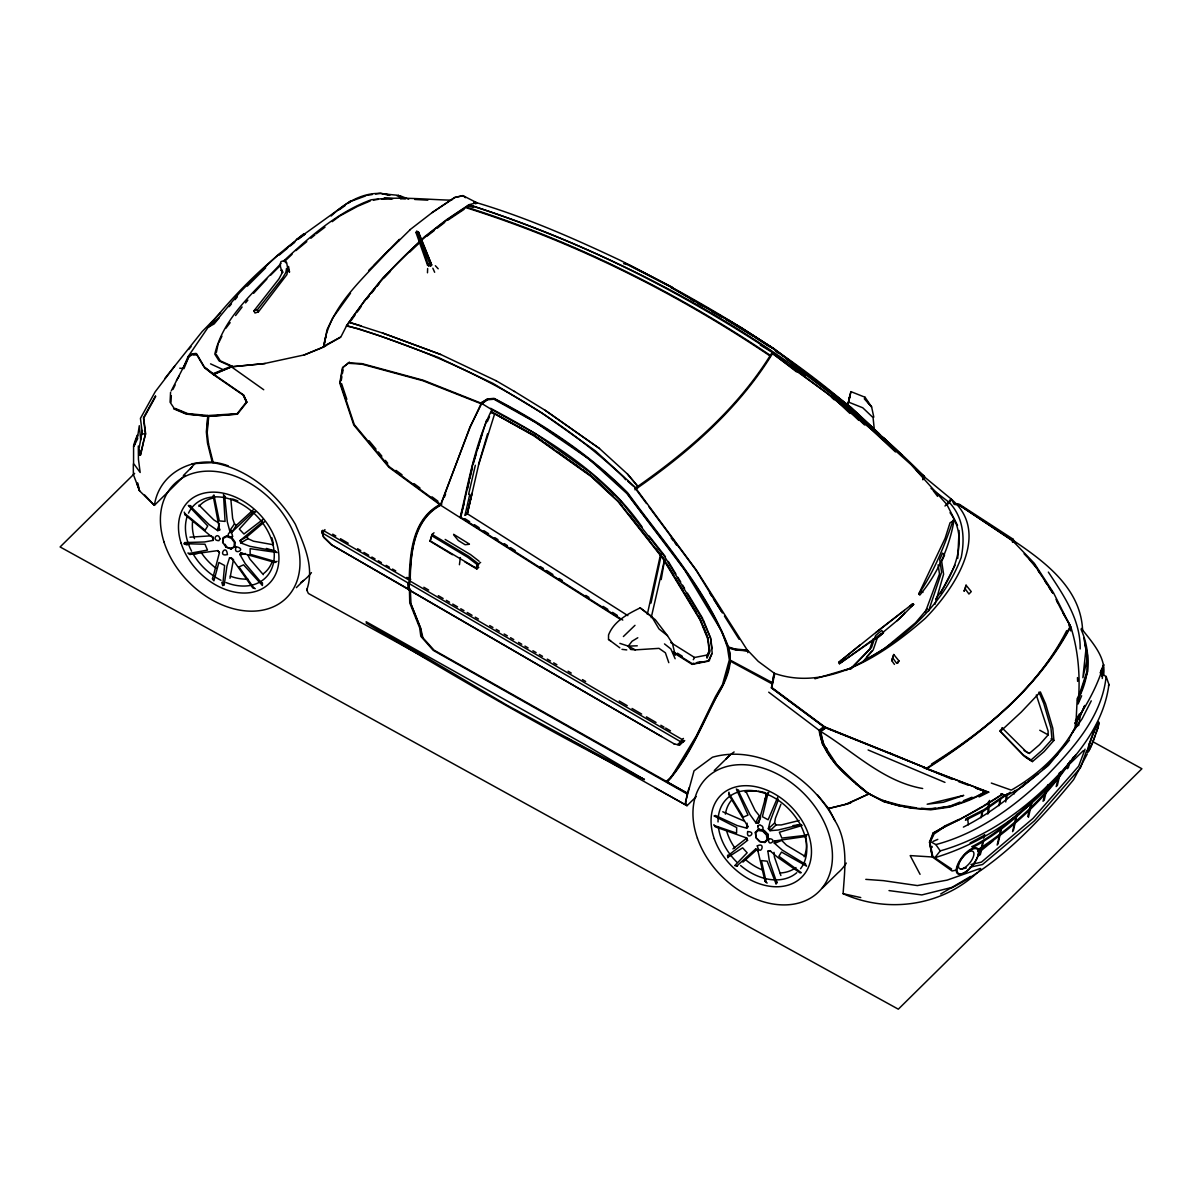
<?xml version="1.0" encoding="UTF-8"?>
<svg xmlns="http://www.w3.org/2000/svg" width="1202" height="1202" viewBox="0 0 1202 1202"><rect width="100%" height="100%" fill="white"/><g stroke="black" fill="none" stroke-linecap="round" stroke-linejoin="round"><path stroke-width="1.5" d="M619.826 647.818L608.512 639.404L608.543 634.957C613.891 621.164 627.699 614.027 640.17 607.881L651.499 616.295L658.981 628.916L667.501 635.723L672.459 643.506L675.269 655.24M932.106 847.395L932.106 846.403M931.385 842.136L935.847 844.6L940.264 850.896L934.856 857.687C992.086 840.393 1040.782 802.41 1075.94 754.601M977.391 872.562C941.346 906.143 887.812 913.7 843.098 893.687C844.781 869.091 848.657 842.767 834.879 820.56C812.958 778.385 760.851 743.542 712.455 757.23L694.035 770.828L685.44 802.215L687.048 805.686L696.289 796.565M142.452 430.481L138.711 450.044L140.243 455.288L139.627 450.149M714.078 815.963L715.415 815.497L737.232 825.579L746.773 828.193L747.975 826.691L728.667 794.567L728.983 792.148M957.739 558.404L959.076 530.458M170.564 392.288L170.083 402.219L174.365 408.635L187.016 413.909L208.337 416.343L237.545 413.984M171 402.129L171.315 395.638M768.814 792.479L766.756 793.53L758.297 823.415L756.028 822.994L756.088 821.898L759.213 815.587L755.141 810.524L745.931 791.427M1077.232 698.242L1075.805 726.414C1061.201 753.308 1037.762 775.11 1011.273 790.12L991.319 783.058M1102.73 668.207L1101.949 676.501M208.532 444.094L207.09 431.849L207.841 415.486L206.338 431.894L207.465 442.952L212.333 462.635L213.22 462.725C248.258 468.81 277.692 494.157 295.361 524.282C304.181 544.867 314.759 567.509 306.75 589.987L308.373 593.457L428.874 659.913M207.24 432.059L208.802 415.501L237.185 413.668L246.38 402.069L243.135 395.052L214.332 375.249L213.776 373.957L232.677 366.475L220.297 360.81L216.029 354.079M987.804 814.085L988.54 801.584M1005.728 802.004L1006.149 794.868M1076.752 726.293L1077.217 719.096M988.615 812.943L989.441 800.442M1006.66 799.075L1007.021 793.711M1075.7 727L1076.196 719.818M222.986 542.673L223.317 538.391L226.787 536.573L231.37 538.286L234.39 542.538L234.059 546.82L230.589 548.638M234.856 547L235.216 542.282L231.911 537.61L226.847 535.701L223.031 537.715L222.655 542.433L225.976 547.105L231.039 548.998L235.427 546.444M953.502 503.608L957.618 504.029L1012.475 540.464L1012.384 541.982M280.922 270.375L281.974 270.225L281.644 273.876L278.999 278.849L253.907 310.882L254.974 313.016L258.415 311.874L286.902 274.627L287.579 270.856L286.527 268.737L287.624 268.166L286.677 262.667L284.724 260.398L280.967 261.63L279.976 264.876L282.17 272.899M957.618 504.029L1012.955 541.095L1034.306 563.317L1053.523 592.826L1070.291 626.317C1038.303 687.183 983.957 732.198 926.487 768.243L825.248 727.676L771.399 687.845L774.133 673.12L758.252 661.385L748.2 650.883L735.339 649.441L728.172 647.427C705.995 589.761 663.249 542.688 627.294 493.286C588.664 454.371 542.327 424.411 494.127 398.779L487.636 399.274L480.379 403.451L422.834 380.703L361.562 364.086L348.174 363.289L342.45 367.797L339.775 383.047L353.779 425.027L388.817 467.202L440.308 504.99C413.443 519.309 410.618 552.439 409.927 579.499M1075.144 726.474L1075.595 722.147M213.19 540.374L212.844 537.715L213.19 540.374L204.565 541.967L184.627 542.583L184.086 543.875L187.181 544.972M806.557 866.191L805.34 864.238L782.217 850.039L774.253 843.053L774.464 840.979L805.911 836.442L807.188 834.473M774.253 843.053L775.335 843.098L775.56 840.964L774.464 840.979M758.297 823.415L760.626 817.615M805.34 864.238L805.43 863.427M1103.571 675.359C1106.531 657.284 1091.581 641.718 1081.379 628.421M848.597 402.339L850.069 394.572L848.131 403.692M1102.279 678.514L1103.361 666.945L1100.1 672.835M221.799 582.324L222.716 585.659L224.609 565.496L218.884 562.446L213.896 580.866M137.419 435.094C133.332 444.139 131.168 455.182 137.584 435.154M134.864 444.695L135.24 441.825M459.419 564.73L460.351 557.578M767.973 793.35L762.399 816.699L768.138 819.764L777.724 797.257M981.072 817.766L982.049 810.914M982.139 814.911L982.62 811.485M999.012 805.671L999.974 798.834M1000.064 802.831L1000.56 799.405M1014.203 793.921L1014.683 790.51M137.359 438.369L139.297 425.718L140.709 439.962M848.492 402.52L850.911 391.627L865.049 397.246L871.615 406.937L873.809 417.169M774.133 673.12L771.639 687.965L774.839 673.481C829.35 692.217 886.159 652.611 925.33 618.294C953.532 589.686 992.041 533.553 951.368 499.236L947.086 505.125M212.604 539.878L213.115 536.858M709.315 651.078L709.541 649.726L706.671 657.028L709.315 651.078L707.497 638.262L699.925 619.706L662.813 558.479L617.918 501.444L590.993 476.413L534.004 435.905L492.189 412.391L534.635 435.62L542.117 440.939M806.257 835.285L781.871 838.094L779.377 832.25L802.11 825.489L800.878 824.542L778.205 830.011L769.986 830.702L768.348 828.689L774.599 823.039L775.41 818.277L780.909 804.273M661.19 579.589L664.616 559.771M1078.615 725.602L1080.808 712.816M341.293 380.148L341.879 376.767M342.48 373.371L343.066 369.991M222.956 585.359L224.188 585.134L226.953 566.082L229.552 557.773L232.241 558.765L229.552 557.773M229.988 578.282L233.488 559.336M286.527 268.737L285.836 272.508L282.801 277.602L257.363 309.755L253.907 310.882M364.687 300.485L346.822 325.321L340.902 336.876L323.759 346.251C329.183 306.285 364.071 278.368 389.193 249.61M323.804 346.717L327.004 329.754L332.654 318.049L350.518 293.213M1101.693 674.052L1106.14 676.501C1101.933 716.302 1073.942 747.539 1047.333 775.08C1015.735 805.851 979.059 833.076 935.847 844.6M410.288 593.848L410.513 602.803L420.46 627.91L421.827 636.594L434.072 650.177L687.409 793.26L685.621 802.605M482.663 402.099L480.379 403.451L487.141 398.989L494.052 398.373C542.628 423.6 588.95 453.845 627.669 492.805C663.609 542.207 706.265 589.326 728.427 646.976L728.667 647.968C733.881 665.097 725.212 682.631 716.482 696.98C701.517 725.993 689.062 757.786 667.2 782.126L666.178 781.555L670.896 777.769L696.454 735.759L715.581 696.409L722.477 684.599L729.344 659.898L727.36 647.112L721.936 631.696L684.434 569.643L626.873 493.511L589.055 459.044L535.626 422.488L493.962 399.229L487.321 399.8L481.476 403.977L469.817 427.371L440.713 505.186L441.855 504.059M746.773 828.193L747.103 823.16M953.997 520.481C949.385 547.541 937.35 574.195 919.77 595.11L918.764 593.953L945.103 538.346L950.031 522.795L953.997 520.481L951.909 522.269M216.375 352.411L218.088 344.072M1106.14 676.501L1108.92 684.434C1103.977 723.559 1078.029 755.352 1051.104 782.322C1020.017 813.273 982.8 838.786 940.264 850.896M660.634 553.987L647.322 614.342M650.988 603.088L661.265 554.858M323.759 346.251L326.073 335.719M894.468 664.405L891.704 660.589L893.762 654.504L898.961 660.905L897.714 663.264M891.704 660.589L893.762 654.504M965.251 588.935L966.062 585.209L971.261 591.609L968.947 594.028L965.251 588.935L964.004 591.294L966.062 585.209M140.649 454.972L143.639 441.389M664.526 559.741L651.199 617.693M140.243 455.288L145.397 433.952L143.474 417.77L155.479 395.909M465.144 515.373L467.368 513.795L478.697 464.528L494.698 413.683L534.635 435.62M464.047 503.878L460.171 517.596C468.825 481.116 475.136 443.583 491.873 409.687L481.446 403.301L423.299 380.253L362.027 363.635L348.64 362.824L342.916 367.331L340.256 382.582L354.259 424.561L389.283 466.737L440.653 504.479L470.267 426.935L481.326 403.181M469.802 494.307L465.024 515.057L467.247 513.479M627.85 615.619L467.202 513.69L471.83 493.466M467.383 489.304L469.065 482.047M469.907 478.411L472.416 467.518M468.615 494.322L475.331 465.294M979.615 855.448L982.815 841.61M983.627 838.14L984.423 834.684M980.411 854.427L983.627 840.529M997.149 845.111L1001.146 827.787M997.945 844.074L1001.957 826.721M1012.58 831.649L1016.591 814.325M1013.376 830.612L1016.997 814.986M467.202 513.69L471.98 493.541M1027.755 816.428L1031.061 802.455M1028.431 817.345L1030.49 808.63M1031.316 805.145L1032.142 801.659M1043.051 801.343L1046.356 787.355M1044.132 800.502L1047.843 784.816M1056.182 786.604L1059.473 772.616M1057.264 785.762L1060.555 771.819M1067.211 768.754L1068.458 763.51M1068.308 767.913L1069.96 760.941M262.412 585.509L262.457 582.88M768.348 828.689L770.182 821.116L778.34 799.766L777.544 798.489M727.841 857.822L727.646 855.253M847.695 405.465L850.911 391.627M747.764 652.641L748.2 650.883L735.699 650.012L728.667 647.968M322.902 530.217L321.745 531.359L322.542 533.613L324.946 529.601M1013.511 542.252L1013.887 540.84C1045.53 562.266 1081.079 588.755 1082.611 630.644M764.532 800.908L766.756 793.53M1012.475 540.464L1012.865 539.022L959.181 504.164M144.045 439.902L145.667 433.937L143.714 418.221L155.704 396.42M213.385 580.296L212.544 579.048L219.425 552.62L217.802 550.606L189.826 554.423L187.918 552.995M427.657 268.527L427.476 272.794M934.976 604.366L943.6 574.195L941.692 561.454L944.532 555.084L942.548 553.115L939.709 559.486L941.602 572.212L928.455 611.337M473.257 463.897L476.262 453.68M477.765 448.571L482.257 433.246M464.678 561.74L476.833 568.967L478.697 564.054L468.615 556.256L432.089 534.424L430.076 541.2L432.089 534.424L434.027 532.771M478.546 464.438L487.561 433.832M1108.484 685.846L1108.92 684.434M217.472 529.616L219.44 528.985L219.665 530.022L217.757 530.653L217.472 529.616L219.41 523.396M953.156 520.135C944.622 545.693 933.864 571.927 918.764 593.953M1097.802 728.412L1092.723 742.686A15.356 1.307 -69.6 0 1 1088.216 749.342A15.356 1.307 -69.6 0 1 1096.029 727.405A15.356 1.307 -69.6 0 1 1097.726 728.547M1079.922 692.758L1086.728 672.158M1080.403 693.569L1087.765 671.257L1087.479 655.075L1083.738 638.022M873.343 638.683L869.752 649.08L850.595 668.733M416.628 231.836L418.687 232.332L431.698 264.966L430.677 265.973L427.521 265.206L415.967 232.497L416.824 231.265L418.687 232.332L415.967 232.497L417.98 231.761L431.698 264.966M687.409 793.26L689.107 787.836M486.525 420.189L472.762 464.393L460.817 517.281L622.771 620.082M845.652 670.476C894.964 646.781 941.436 610.12 961.209 557.488C965.101 538.135 963.508 517.551 949.445 502.601L950.827 498.71L917.141 470.929M1086.728 750.409L1080.448 767.838L1034.546 820.711L982.455 864.554L969.939 867.198M661.536 736.51L331.887 544.957L323.428 536.738L321.745 531.359L323.789 530.743L409.627 580.386L408.665 583L408.935 589.957L674.848 744.248M444.349 497.327L445.596 493.962M925.375 612.028L939.483 574.015L938.146 564.805M955.635 870.233L952.059 870.984L932.406 856.981L929.552 842.377L933.037 833.061C956.281 820.635 980.486 809.832 1001.972 794.297M1085.06 749.162L1078.675 766.155L1033.014 818.442L981.463 862.104L970.946 864.554M478.787 567.314L476.833 568.967L475.947 568.035L477.239 564.624L480.635 562.416M409.627 580.386L408.935 589.957M183.936 368.729L188.654 357.114L192.56 354.229M183.275 367.947L187.993 356.769L208.277 327.064M255.725 511.872L253.261 511.947L231.866 532.11L229.702 530.788L234.465 523.922L232.632 518.438L230.784 498.605M1081.635 695.778L1078.104 703.936C1080.508 678.003 1078.645 651.619 1070.742 626.708L1063.109 613.305M1077.758 697.746L1079.201 694.41M1077.518 700.225C1089.748 678.349 1091.326 652.31 1081.064 629.367M487.321 421.692L489.484 416.733M490.927 413.443L492.369 410.137M634.911 489.785L637.871 487.651C689.933 451.291 738.975 408.229 772.465 353.658L772.375 352.096L769.986 355.912C736.841 408.965 688.641 450.735 637.841 486.344L637.721 487.757M673.06 652.416L692.127 664.375L708.444 661.175L712.17 652.746L710.502 638.082L702.284 618.97L664.946 557.127L619.721 499.596L592.391 474.174L535.055 433.411L491.873 409.687M711.9 653.963L708.91 660.709L692.592 663.91L673.526 651.95M1084.85 705.514L1080.403 715.611L1075.459 723.228M398.688 240.926L399.395 239.333L374.213 265.086M707.001 658.185L709.916 651.634L707.783 637.315M1084.625 705.574L1080.883 713.988L1074.889 723.123M1100.777 671.047L1103.767 664.556C1097.922 685.005 1087.555 703.711 1075.865 721.365M929.416 842.256L932.872 835.12M218.854 342.51L221.934 336.214M172.938 389.433L175.131 384.986M935.697 599.002C953.426 575.578 970.029 539.608 950.031 512.713M171.3 390.8L188.654 357.114M137.719 438.595L133.587 446.828L133.572 463.446L140.168 472.476L138.44 459.329L138.32 446.062M231.866 532.11L236.478 525.229L253.201 509.843M254.614 512.352L239.333 529.09L243.946 534.004L262.862 519.474M1091.266 700.856L1082.085 718.856L1072.605 732.469M940.46 593.412L955.079 565.24M1073.927 779.091L1087.314 753.849M1069.209 738.644L1074.994 727.916M219.185 317.779L214.151 323.924L208.577 327.019L218.854 317.719L239.859 292.402L257.949 273.936L276.911 255.816L303.625 234.059L305.218 234.029L298.697 238.973M693.284 659.703L694.576 657.479L707.182 655.015M1075.399 720.674L1079.456 713.883M852.999 781.255L835.706 764.397L822.333 743.888L819.719 731.026L824.677 727.255M871.66 651.123L866.552 656.983M176.499 380.298L179.293 375.956M1066.685 630.629C1037.431 688.13 985.234 730.485 931.475 764.081M1073.371 757.17C1049.091 795.033 1015.299 826.6 977.707 851.046M1069.84 761.617C1045.56 796.671 1013.617 826.435 977.917 849.679M207.916 416.433L237.365 414.194L246.831 402.264L243.495 395.037M770.317 356.874L769.986 355.912C676.155 292.777 573.579 241.497 465.55 207.525C417.725 237.365 378.405 279.255 346.732 325.592C448.346 355.236 546.084 403.782 623.402 477.014L625.626 479.733M465.55 207.525L468.945 204.971C576.074 238.296 677.402 289.472 770.933 351.059M165.065 378.179L202.101 331.632L220.582 312.805M350.939 320.769L355.116 314.954M357.189 312.054L361.366 306.255M346.341 325.952L358.316 328.687L379.622 335.734L437.844 357.249L493.12 383.468L541.937 413.022L595.396 450.885L634.566 486.63L696.213 569.928L747.644 650.703M225.781 328.356L230.138 322.662M235.577 315.54L242.113 307.006M1062.147 748.305L1067.346 741.529M1069.449 740.041L1048.46 765.419L1021.415 787.46M619.856 643.37L628.27 646.12L632.072 641.222L637.796 637.751M239.784 554.362L240.941 552.875L241.963 553.175L240.776 554.708L239.784 554.362L245.133 563.528L262.126 583.631M174.681 366.204L155.238 391.732L140.439 418.356L142.362 433.862L145.397 433.952M363.996 301.401L383.077 277.647L424.381 236.884L446.468 219.756L469.02 204.701L476.788 202.732C526.416 217.532 573.985 238.492 620.728 260.564C713.582 307.622 804.589 361.396 879.609 434.358M366.79 299.043L369.089 296.203M371.373 293.348L374.814 289.081M377.112 286.241L379.411 283.387M746.262 827.367L747.509 825.834L747.975 826.691M1073.536 779.752C1038.904 821.883 1000.44 862.976 951.338 888.053M208.457 326.764C230.078 299.659 254.253 274.492 281.208 252.675M229.116 306.69L231.46 303.896M234.961 299.704L237.305 296.909M188.699 349.451L191.058 346.642M245.569 302.889L247.867 300.139M253.637 293.288L266.844 279.029M927.373 608.798L915.488 622.801L884.356 648.779L866.912 658.891M468.044 206.023L468.945 204.971M340.542 337.296L322.467 347.483M1053.914 740.402L1044.102 751.611L1032.458 761.572L1024.284 756.313L1000.319 731.462L1021.279 712.08L1040.376 691.916L1045.59 703.846L1052.787 728.172L1053.914 740.402L1051.044 738.824M862.375 662.302L873.163 649.997L877.31 637.931L883.44 632.823L881.742 630.419L875.612 635.542L871.465 647.593L850.746 669.048M1036.319 694.966L1048.099 731.011L1048.159 734.873L1039.49 744.744L1029.363 753.429L1026.658 752.182L1001.957 727.736M1058 753.729L1043.201 769.28M623.387 636.534L634.987 625.325M1047.393 786.153C1025.727 809.757 1001.551 832.069 973.139 847.245M734.783 865.59L747.163 852.789L742.641 847.816L727.736 857.387M776.056 884.056L777.333 882.118M944.997 506.027L950.932 499.356M817.375 794.732L828.554 808.525L846.854 804.183L868.52 794.056C848.071 776.928 823.024 758.402 819.103 730.275L823.941 726.549M475.737 203.844L476.788 202.732L462.905 195.61L454.867 197.429L432.299 212.484L409.942 229.747M898.961 660.905L896.647 663.324L892.951 658.23M368.638 270.51L410.228 229.612M384.114 277.827L390.44 271.336M247.281 286.151L265.672 267.821M270.54 275.258L280.532 265.311M896.857 620.893L904.655 613.095M872.727 640.471L839.402 663.729L838.68 662.392L878.437 630.404L912.679 603.825L913.685 604.411L899.396 618.73L878.422 636.128M277.091 552.665L275.063 551.072L249.836 546.294L240.821 542.943L240.009 540.675L247.191 536.543L264.44 521.908M183.35 475.526L191.884 467.082M296.368 587.628L303.61 580.476M134.639 473.393L60.1 546.955L898.315 1009.184L1141.9 768.754L1092.588 741.559M184.913 475.226L154.412 505.336L139.567 490.867L133.362 474.535L133.317 464.017M427.521 265.206L428.543 264.2M348.174 363.289L349.391 362.087M225.976 547.105L231.61 548.443L231.039 548.998M692.127 664.375L693.344 663.173M708.444 661.175L709.661 659.973M683.427 738.419L680.287 741.514L323.068 533.448M673.856 743.843L679.385 745.15L680.557 744.008M684.734 740.537L679.385 745.15M768.484 839.041L764.878 842.542L759.859 841.685L755.803 837.539L755.667 831.964M755.096 832.535L758.702 829.019M758.131 829.59L763.721 829.876M767.913 839.597L767.777 834.023L764.727 830.913M714.258 770.527L730.08 755.021M822.033 888.443L837.839 872.937A79.918 58.282 45.5 0 0 846.298 863.096M1068.818 764.818L1083.453 750.544M746.727 838.125L732.919 848.913M219.425 552.62L217.802 550.606M769.986 830.702L776.086 824.948L781.3 824.933L799.21 820.5M280.952 263.554C255.876 290.568 223.422 316.817 214.797 354.139L219.11 360.931L232.076 366.775L265.326 363.515M283.657 260.969C309.831 236.884 337.236 212.288 371.118 199.832C397.712 196.302 424.937 199.487 451.712 200.193M284.378 261.645L292.071 254.283M409.657 252.135L420.159 242.143M742.941 862.119L757.17 849.333M735.323 865.695L736.706 866.086L755.652 848.958L757.876 850.806L755.652 848.958M1002.693 728.142L999.748 730.831L1023.443 755.081L1031.091 759.995L1042.329 750.108L1051.99 739.365L1050.954 727.931L1043.802 703.546L1038.964 692.112M331.151 216.014C346.281 201.425 368.548 188.699 389.944 195.145M1025.637 782.953C1006.991 800.382 986.181 815.572 963.388 827.111M1035.057 798.338C1015.374 816.113 995.752 834.939 971.697 846.734M240.009 540.675L262.562 521.938L262.291 520.586M1038.092 773.772L1019.596 788.332L1005.999 796.009L1000.92 793.636M999.433 835.42L1002.183 832.986M978.668 871.45L981.208 869.211M747.554 840.348L746.292 837.854L747.554 840.348L727.45 856.064M277.076 561.304L275.048 562.491L240.941 552.875M838.68 662.392L860.121 644.933M911.161 606.589L913.685 604.411M883.44 632.823L875.597 639.404M983.837 792.704L985.58 791.607L975.994 796.625L950.226 807.023L930.709 809.817L911.356 808.165L900.103 805.836L883.485 801.298L867.604 793.29M839.402 663.729L880.961 633.965M910.139 606.003L912.679 603.825M992.897 841.009L979.6 851.872M285.37 249.235L295.151 241.572M279.24 255.034L287.579 248.153M290.358 245.854L294.52 242.413M295.917 250.617L306.795 241.632M310.867 238.266L314.954 234.886M677.462 744.564L680.572 741.995L683.577 741.694L682.27 739.561L409.822 580.927M666.629 781.826C692.142 754.3 703.801 716.813 723.078 684.885C727.045 672.804 733.115 660.319 728.172 647.427M439.737 504.63C412.812 519.084 409.897 552.319 409.191 579.529M904.445 610.466L875.912 632.568M427.041 236.118L434.373 230.423M437.318 228.155L444.65 222.46M1004.827 795.093L983.957 809.652L965.672 818.953M1010.266 792.208L983.747 811.019L965.431 820.29M868.37 793.726C848.402 777.123 824.181 758.868 820.5 731.462L826.059 727.751L890.592 753.444M481.476 403.977L487.636 399.274M820.846 730.155L825.293 727.33M316.306 233.774L324.991 227.163M332.218 221.664L339.46 216.165L357.7 206.263L370.261 200.959M825.203 728.111L820.5 731.462M296.308 239.634L304.211 233.729M296.684 239.649L304.617 234.39M304.557 233.954L350.488 200.959M634.836 488.237L637.841 486.344L627.684 474.219L599.272 448.361L545.077 410.243M339.355 209.734L345.229 205.497M348.159 203.393L351.089 201.275L365.724 195.896M187.993 356.769L192.05 353.869L196.016 353.433L203.919 366.82L214.332 375.249M936.358 831.784L944.742 826.014L958.805 819.479M982.62 806.392L959.346 819.779L945.268 826.315L934.089 833.993L929.957 842.557L932.782 856.395M432.029 212.619L454.596 197.564L462.65 195.806M447.625 220.327L464.077 209.358M984.859 834.999L970.134 842.933M240.821 542.943L247.882 538.661L253.487 541.2L273.395 544.776A46.758 34.002 45.3 0 0 271.847 537.745M984.122 805.445L1002.618 794.176L1005.999 796.009M940.685 893.972L970.585 876.438M849.468 668.988L852.639 667.155M322.662 347.498L325.907 345.635M933.037 833.061L945.268 826.315M1012.55 540.69L1013.061 542.297M983.311 791.923L984.799 791.171L988.72 792.148L979.119 796.956M213.009 373.777L231.941 365.964M868.52 794.056L845.667 804.303M850.685 802.996L828.554 808.525M932.992 841.445L937.8 839.372M775.335 843.098L781.661 840.408L786.469 845.171L804.739 856.14M304.181 354.921L322.677 347.273M321.009 348.174L304.557 354.86L264.23 363.59L231.37 366.805L213.926 374.453L243.615 395.007L246.906 402.159M951.413 805.55L960.007 802.08M963.448 800.697L972.042 797.226M228.335 465.91C197.308 453.74 159.34 470.989 154.412 505.336L144.661 495.029M188.308 505.501L190.848 505.681M980.291 868.46L947.086 880.134L917.366 885.573L883.41 880.645L865.801 879.368M767.868 851.181L770.557 851.136L767.868 851.181L769.34 860.827L776.777 882.719M814.941 678.784L848.266 668.958M240.776 554.708L245.328 553.476M951.443 887.527L921.814 894.934L889.014 890.592M211.537 535.792L189.961 537.174M792.974 825.609L800.878 824.542M960.999 869.091L966.363 867.964M188.579 553.521L207.495 550.095L204.971 544.221L184.342 543.71M696.965 662.452L700.601 661.746M367.361 195.31L372.304 194.529M375.595 194.003L380.538 193.221L389.313 195.385M736.706 866.086L737.517 865.951M197.489 553.461L189.826 554.423M373.461 200.058L378.36 199.337M381.605 198.856L391.792 198.931M935.517 808.27L930.198 809.036L921.408 808.285M939.062 807.774L949.7 806.241M769.761 850.595L777.694 857.372L800.021 872.847L801.253 872.682L778.881 856.26L781.495 852.053L805.641 865.62M397.216 196.031L400.026 195.746L408.62 199.171M468.78 544.356L465.099 544.716L458.323 540.524L453.92 535.16M623.658 263.644L629.683 265.251L672.549 287.338M193.056 355.041L196.933 354.83M192.125 463.702L212.333 462.635M819.959 731.056C823.806 758.327 848.026 776.402 867.904 792.974L868.745 793.53C904.685 813.979 950.406 814.205 985.58 791.607L975.979 788.121L983.807 790.841M668.793 662.663L665.397 652.791L658.996 648.359L635.287 649.876L630.689 649.471L628.27 646.12L637.27 645.805M736.285 789.008L738.884 790.42M408.755 589.296L331.482 544.882L323.699 537.339L322.542 533.613M824.422 727.691L825.248 727.676M954.358 504.434L957.799 504.404L954.854 504.389M410.783 579.244L406.862 577.381M405.375 198.961L401.633 198.751L400.026 195.746M414.72 199.457L427.822 200.178M932.406 856.981L910.169 855.584L920.056 874.32M179.744 368.203L182.899 368.473M747.584 650.117L734.918 649.005L728.427 646.976M916.119 807.834L899.592 805.039L882.974 800.517M384.279 197.894L392.904 198.706M207.841 415.486L187.617 413.593L175.207 408.425M207.18 416.132L186.34 414.149L173.584 408.785M382.837 193.807L398.568 195.37L400.777 198.991M621.975 649.335L626.753 649.921M473.663 202.312L476.788 202.732L473.723 201.981M493.09 413.458L494.698 413.683M923.677 767.732L988.72 792.148M756.088 821.898L758.417 822.333M275.919 552.349L250.136 548.653L250.136 554.257L275.904 561.74M744.323 821.101L722.778 811.756M843.098 893.687L860.752 897.563M266.408 548.428L275.063 551.072M922.685 788.512C883.35 781.751 853.751 751.731 820.741 731.477L823.4 744.248L836.802 764.577L855.418 782.667M223.362 494.638L225.48 496.952M231.776 558.194L252.781 587.913L255.275 588.634M901.034 806.422L883.951 801.764L868.745 793.53M746.803 838.049L715.295 826.841L713.838 824.677M465.91 206.984C573.91 240.926 676.441 292.206 770.242 355.326M361.096 325.847L349.241 322.331L382.506 333.014L440.728 354.53M714.424 825.579L736.571 833.166L736.676 827.562L714.574 816.203M473.303 207.45L468.119 205.767L469.02 204.701C637.901 259.827 798.023 349.842 923.947 476.052L922.881 479.793L924.654 476.728L920.206 473.678M983.026 790.405L975.198 787.701L983.206 790.6M975.979 787.535L923.677 767.297M958.7 781.691L968.602 785.297M382.371 332.909L440.608 354.425L496.035 380.718M925.705 768.213L924.458 767.732L952.104 779.302M949.445 502.601L931.024 488.373M938.867 773.502L942.173 774.809M848.612 402.144L862.751 407.778L873.073 417.605L874.335 429.67M868.114 749.973L944.967 782.382M624.724 263.193L629.172 265.011M977.542 788.166L983.807 790.736M926.036 768.123L824.737 726.879L772.09 687.709M889.826 753.008L927.043 768.544C984.243 732.183 1038.558 687.409 1070.742 626.708L1069.344 625.731L1070.712 630.9M210.56 363.86L223.196 369.69M435.364 265.732L438.189 268.782M670.761 287.413L741.048 327.44L773.036 348.264L783.193 356.123M644.377 779.557L507.454 705.469L366.129 621.735L587.312 745.976L644.377 779.557C549.119 732.003 457.241 678.048 366.144 623.027M629.127 265.507L671.933 287.594L728.562 320.528L773.622 348.85M409.131 589.806L408.154 589.296L407.748 582.94M730.44 660.229L772.21 682.556M628.27 646.12L635.287 649.876M730.546 661.31L771.969 683.818M490.686 408.319L494.713 410.528C549.96 440.232 605.688 474.88 642.214 527.167M1039.775 730.245L1048.159 734.873M1024.029 750.499L1029.363 753.429M667.2 782.126L687.259 793.185M687.063 793.921L433.216 650.342L420.82 636.324L419.678 627.85L409.747 602.863L409.446 590.302M654.91 787.791L687.048 805.686L588.755 750.348M567.765 738.464L570.995 740.297M574.225 742.115L583.917 747.599M287.579 270.856L289.487 271.952L288.54 266.453M691.135 299.328L694.32 301.176M697.506 303.024L702.299 305.789M711.869 311.318L721.44 316.847M726.233 319.612L752.768 335.839M357.58 548.728L360.75 550.576M363.936 552.424L368.698 555.189M371.884 557.037L375.069 558.9M378.239 560.748L381.425 562.596M386.188 565.361L389.373 567.209M392.543 569.057L395.728 570.905M423.84 587.252L428.648 590.062M438.294 595.666L443.117 598.476M446.333 600.339L449.548 602.217M452.748 604.08L457.571 606.89M460.787 608.753L464.002 610.616M467.217 612.494L472.04 615.289M475.241 617.167L478.456 619.03M489.71 625.566L492.925 627.444M496.141 629.307L499.341 631.185M495.9 380.613L514.531 391.491M665.638 728.051L670.491 730.876M504.164 633.98L507.364 635.843M510.565 637.706L513.75 639.569M518.543 642.364L521.743 644.227M524.943 646.09L528.129 647.938M532.922 650.733L536.122 652.596M539.322 654.459L542.508 656.322M547.301 659.117L550.501 660.98M553.701 662.843L556.887 664.706M568.08 671.212L571.266 673.075M582.459 679.596L585.644 681.459M619.24 701.021L627.234 705.679M632.042 708.474L641.643 714.063M646.436 716.858L656.037 722.447M660.845 725.257L664.045 727.12M332.699 534.154L335.809 535.972M340.466 538.706L348.219 543.244M475.947 568.035L430.677 541.185M452.403 554.738L430.076 541.2M432.209 536.032L467.713 557.292L477.239 564.624M760.265 345.079L771.504 351.901L854.592 413.788L895.49 451.952M230.123 529.797L232.347 531.164M764.878 880.901L767.177 883.049M514.351 391.356L545.227 410.348L599.482 448.511M453.59 534.289L469.441 544.1M217.998 522.524L213.776 519.88L198.991 505.125M728.667 320.168L773.848 348.52L851.256 407.448L879.473 433.997M670.731 642.529L694.576 657.479M677.462 653.212L682.225 656.202M445.161 539.443L470.568 554.603L479.192 561.304M464.873 518.663L469.636 521.668M474.384 524.688L479.147 527.708M483.865 530.698L488.568 533.688M494.848 537.67L497.974 539.653M504.254 543.635L507.379 545.618M510.519 547.616L515.222 550.606M540.314 566.518L543.454 568.516M546.594 570.514L552.875 574.496M559.155 578.478L562.296 580.476M585.84 595.426L588.98 597.409M603.119 606.379L607.821 609.369M612.539 612.359L617.242 615.349M620.728 619.541L440.668 505.246C413.233 520.03 410.528 554.137 410.183 581.858M234.465 523.922L236.478 525.229M755.818 337.822L769.52 346.747M1025.742 757.185L1032.458 761.572M979.69 518.468L996.142 529.241M867.904 792.974L869.527 793.951M932.241 856.094L951.668 869.046M184.222 512.127L185.348 514.937M217.757 530.653L209.133 524.613L190.066 505.967M608.512 639.404L610.646 640.921M231.37 366.805L263.734 389.748M545.122 443.072L554.107 449.458M557.097 451.576L566.082 457.962M569.087 460.096L579.574 467.548M582.564 469.666L591.549 476.052L613.005 496.005M534.109 435.409L591.204 475.992L618.219 501.114L663.203 558.284L700.39 619.661L708.038 638.427M213.415 538.256L184.913 514.636M772.465 353.658L826.24 392.633L872.096 429.82L911.161 464.723L946.815 504.419L957.528 525.379M771.399 687.845L823.701 726.804M396.029 470.403L402.024 474.805M413.999 483.61L419.994 488.027M431.969 496.832L437.964 501.234M819.103 730.275L768.709 692.172M184.567 513.284L205.136 530.247L207.736 525.965L188.879 506.132M776.582 351.119L798.789 368.037M801.749 370.306L823.971 387.239M826.931 389.493L849.153 406.426M214.332 374.603L204.415 367.061L196.587 353.779M204.61 367.842L213.46 374.603M786.093 358.376L803.492 371.839M810.749 377.458L823.791 387.57M775.47 350.969L778.37 353.223M790.495 364.882L805.22 376.331M772.991 353.568L796.505 371.869M916.255 470.027L923.947 476.052M664.496 643.911L670.881 648.975L675.133 658.741M855.644 783.629L866.266 792.223M1070.351 625.686L1061.997 611.082M462.905 195.61L465.459 197.699M640.17 607.881L655.315 619.736L667.501 635.723M627.654 481.085L633.048 485.999M883.5 437.783L902.311 455.483M882.313 436.897L895.836 449.623M854.652 411.354L874.801 430.331M888.233 442.982L896.286 450.585M841.791 403.361L864.599 424.982M837.283 399.996L858.769 420.354M831.168 395.653L849.964 413.458M832.19 396.645L834.849 399.184M831.438 397.186L834.098 399.725M867.574 402.144L871.615 406.937L864.268 398.779M763.15 830.432L767.207 834.579M1029.318 559.501L1036.199 567.614M1024.104 553.806L1033.93 564.023L1039.835 573.084M921.889 591.294L922.896 592.451M627.489 474.084L637.646 486.194M822.619 743.813L827.201 749.297M369.014 440.698L376.016 449.127M378.36 451.937L381.86 456.159M385.361 460.381L387.705 463.191M261.826 584.833L243.585 564.85L238.973 566.908L254.133 588.319M769.115 827.953L770.798 830.026M671.167 538.015L673.451 540.885M619.526 502.451L621.825 505.366M629.863 515.583L649.411 540.404M656.307 549.164L660.905 554.993M649.17 536.017L665.412 556.661M263.343 574.691L249.896 559.095L247.612 554.573M774.599 823.039L776.086 824.948M933.353 490.837L937.59 496.366M634.401 487.216L646.511 503.533M648.719 506.493L696.093 570.244L721.5 611.472M868.16 793.545L868.791 794.432M756.028 822.994L750.033 814.64L738.073 790.45M224.894 544.205L226.547 546.549M674.592 542.312L676.711 545.362M1012.865 539.022L1015.645 543.064M728.953 793.395L743.347 817.12L748.02 815.076L736.751 789.999M1042.78 577.606L1052.606 592.706M1038.167 570.634L1042.074 576.675M1045.019 581.212L1046.972 584.217M1048.94 587.237L1052.862 593.277M432.84 268.226L434.658 272.268M1048.339 572.092C1063.725 595.306 1080.718 619.932 1080.147 648.96M709.556 592.766L711.539 595.876M713.522 598.987L722.447 612.975M724.43 616.085L739.125 639.329M663.203 557.923L665.097 561.049M667.005 564.189L673.661 575.142M675.554 578.267L683.157 590.798M685.065 593.938L696.469 612.72M698.362 615.845L701.622 622.32M668.282 561.424L675.945 574.105M677.853 577.276L680.723 582.038M682.646 585.209L684.554 588.379M687.424 593.127L702.749 618.504M423.044 638.352L420.745 628.436L410.723 603.419L410.363 589.055M951.368 499.236L953.201 502.481M841.22 660.214L841.941 661.566M828.974 809.156L834.879 820.56M398.568 195.37L400.116 198.39M1056.017 599.392L1057.73 602.728M1057.129 601.616L1061.396 609.97M284.724 260.398L285.986 262.922M287.624 268.166L289.487 271.952M281.974 270.225L283.011 272.358M257.363 309.755L258.415 311.874M1069.089 624.98L1069.585 626.197M702.99 625.641L707.092 635.648M703.41 620.112L710.592 637.916L712.125 648.689M430.677 265.973L416.824 231.265L428.588 266.093M417.244 233.549L420.384 242.053M136.682 482.934L139.567 490.867L137.764 483.024M241.016 540.284L241.842 542.613M775.921 883.5L767.161 861.188L761.422 860.587L766.305 882.508M341.578 383.603L346.837 399.334M247.191 536.543L247.882 538.661M780.879 875.552L774.419 856.996L774.028 852.338M229.702 530.788L227.313 521.893L224.759 496.787M213.22 462.725L208.216 442.892M219.665 530.022L213.145 495.735L213.956 494.969L219.305 520.902L225.075 521.413L223.572 495.825M765.103 881.592L757.786 850.31M1084.76 644.032L1086.638 652.551M929.777 843.984L931.896 854.367M767.777 834.023L768.243 837.358M967.595 817.63L968.346 824.827M865.049 397.246L865.139 398.147M212.499 578.252L212.544 579.048M1077.473 677.597L1077.623 681.354M1087.194 665.037L1087.284 670.431M306.931 589.085L306.931 590.377M1094.346 730.08A10.893 0.826 -70.2 0 1 1093.354 733.25M1090.184 741.844A10.893 0.826 -70.2 0 1 1089.027 744.504M726.143 758.868A79.918 58.282 45.5 0 1 734.121 751.956M311.438 572.633A79.918 58.252 45.3 0 1 300.876 582.429M190.216 469.291A79.918 58.252 45.3 0 1 195.009 463.566M1095.262 735.083A16.092 1.382 -69.7 0 1 1087.344 751.205A16.092 1.382 -69.7 0 1 1096.254 725.738A16.092 1.382 -69.7 0 1 1095.788 733.581M796.746 872.727A50.905 37.127 45.7 0 1 740.597 865.545M736.691 861.969A50.905 37.127 45.7 0 1 718.375 826.976M718.03 821.958A50.905 37.127 45.7 0 1 738.178 792.043M739.801 791.562A50.905 37.127 45.7 0 1 799.826 823.746M801.403 826.826A50.905 37.127 45.7 0 1 804.303 862.18M803.522 863.892A50.905 37.127 45.7 0 1 800.547 868.7M795.964 867.543A46.758 34.077 45.7 0 1 780.098 872.998M762.594 869.978A46.758 34.077 45.7 0 1 745.736 859.851M734.798 847.876A46.758 34.077 45.7 0 1 726.504 830.417M725.392 814.145A46.758 34.077 45.7 0 1 731.838 799.841M745 791.938A46.758 34.077 45.7 0 1 756.539 791.066M758.267 791.247A46.758 34.077 45.7 0 1 765.343 792.764M805.46 835.345A46.758 34.077 45.7 0 1 804.213 856.801M254.343 513.63A50.905 37.022 45.4 0 1 271.817 568.366A50.905 37.022 45.4 0 1 226.081 582.564M220.988 580.296A50.905 37.022 45.4 0 1 193.267 554.227M191.599 551.192A50.905 37.022 45.4 0 1 188.248 543.469M187.737 541.937A50.905 37.022 45.4 0 1 187.257 516.229M188.504 513.149A50.905 37.022 45.4 0 1 253.066 512.458M247.792 579.063A46.758 34.002 45.3 0 1 230.288 576.149M216.014 568.215A46.758 34.002 45.3 0 1 201.245 552.574M194.469 538.601A46.758 34.002 45.3 0 1 192.666 520.812M198.901 506.418A46.758 34.002 45.3 0 1 213.701 497.913M232.437 498.995A46.758 34.002 45.3 0 1 237.816 500.903M272.418 560.913A46.758 34.002 45.3 0 1 263.734 573.429M1086.172 647.262L1082.882 677.673L1086.924 660.499L1086.172 647.262M768.709 838.65C767.146 848.281 778.881 838.996 768.709 838.65M757.906 825.954C756.644 830.582 765.599 831.318 762.414 826.27L759.844 824.797L757.906 825.954M757.29 845.862C760.1 857.717 766.591 841.325 757.29 845.862M747.644 831.559C745.901 841.325 757.921 831.814 747.644 831.559M232.572 536.468C223.226 539.067 231.355 526.13 232.572 536.468M227.418 554.513C217.156 557.533 226.216 542.823 227.418 554.513M236.268 546.745C232.001 556.18 247.973 549.449 236.268 546.745M220.011 538.872L218.884 540.675C210.816 540.675 217.802 530.758 220.011 538.872M767.071 839.522L764.307 842.196L759.754 841.43L756.073 837.659L755.427 833.106L758.192 830.447L762.744 831.213L766.425 834.984L767.071 839.522M963.568 795.439L943.315 802.26L927.163 804.213L963.568 795.439M963.839 868.114A10.923 4.628 -51.2 0 0 973.755 852.594A10.923 4.628 -51.2 0 0 960.999 859.325A10.923 4.628 -51.2 0 0 963.839 868.114M697.4 838.215A79.918 58.282 45.5 0 0 816.579 893.747A79.918 58.282 45.5 0 0 774.133 772.435A79.918 58.282 45.5 0 0 697.4 838.215M714.273 838.741A57.561 41.98 45.6 0 0 800.066 878.707A57.561 41.98 45.6 0 0 769.43 791.262A57.561 41.98 45.6 0 0 714.273 838.741M163.983 541.922A79.918 58.237 45.3 0 0 282.41 601.436A79.918 58.237 45.3 0 0 244.126 480.109A79.918 58.237 45.3 0 0 163.983 541.922M181.081 543.109A57.561 41.875 45.4 0 0 266.348 586.005A57.561 41.875 45.4 0 0 238.732 498.65A57.561 41.875 45.4 0 0 181.081 543.109M964.004 872.952A16.092 6.671 -51.8 0 0 978.488 849.979A16.092 6.671 -51.8 0 0 959.962 860.121A16.092 6.671 -51.8 0 0 964.004 872.952M964.41 872.652A15.356 6.371 -51.8 0 0 978.263 850.716A15.356 6.371 -51.8 0 0 960.608 860.347A15.356 6.371 -51.8 0 0 964.41 872.652"/></g></svg>
